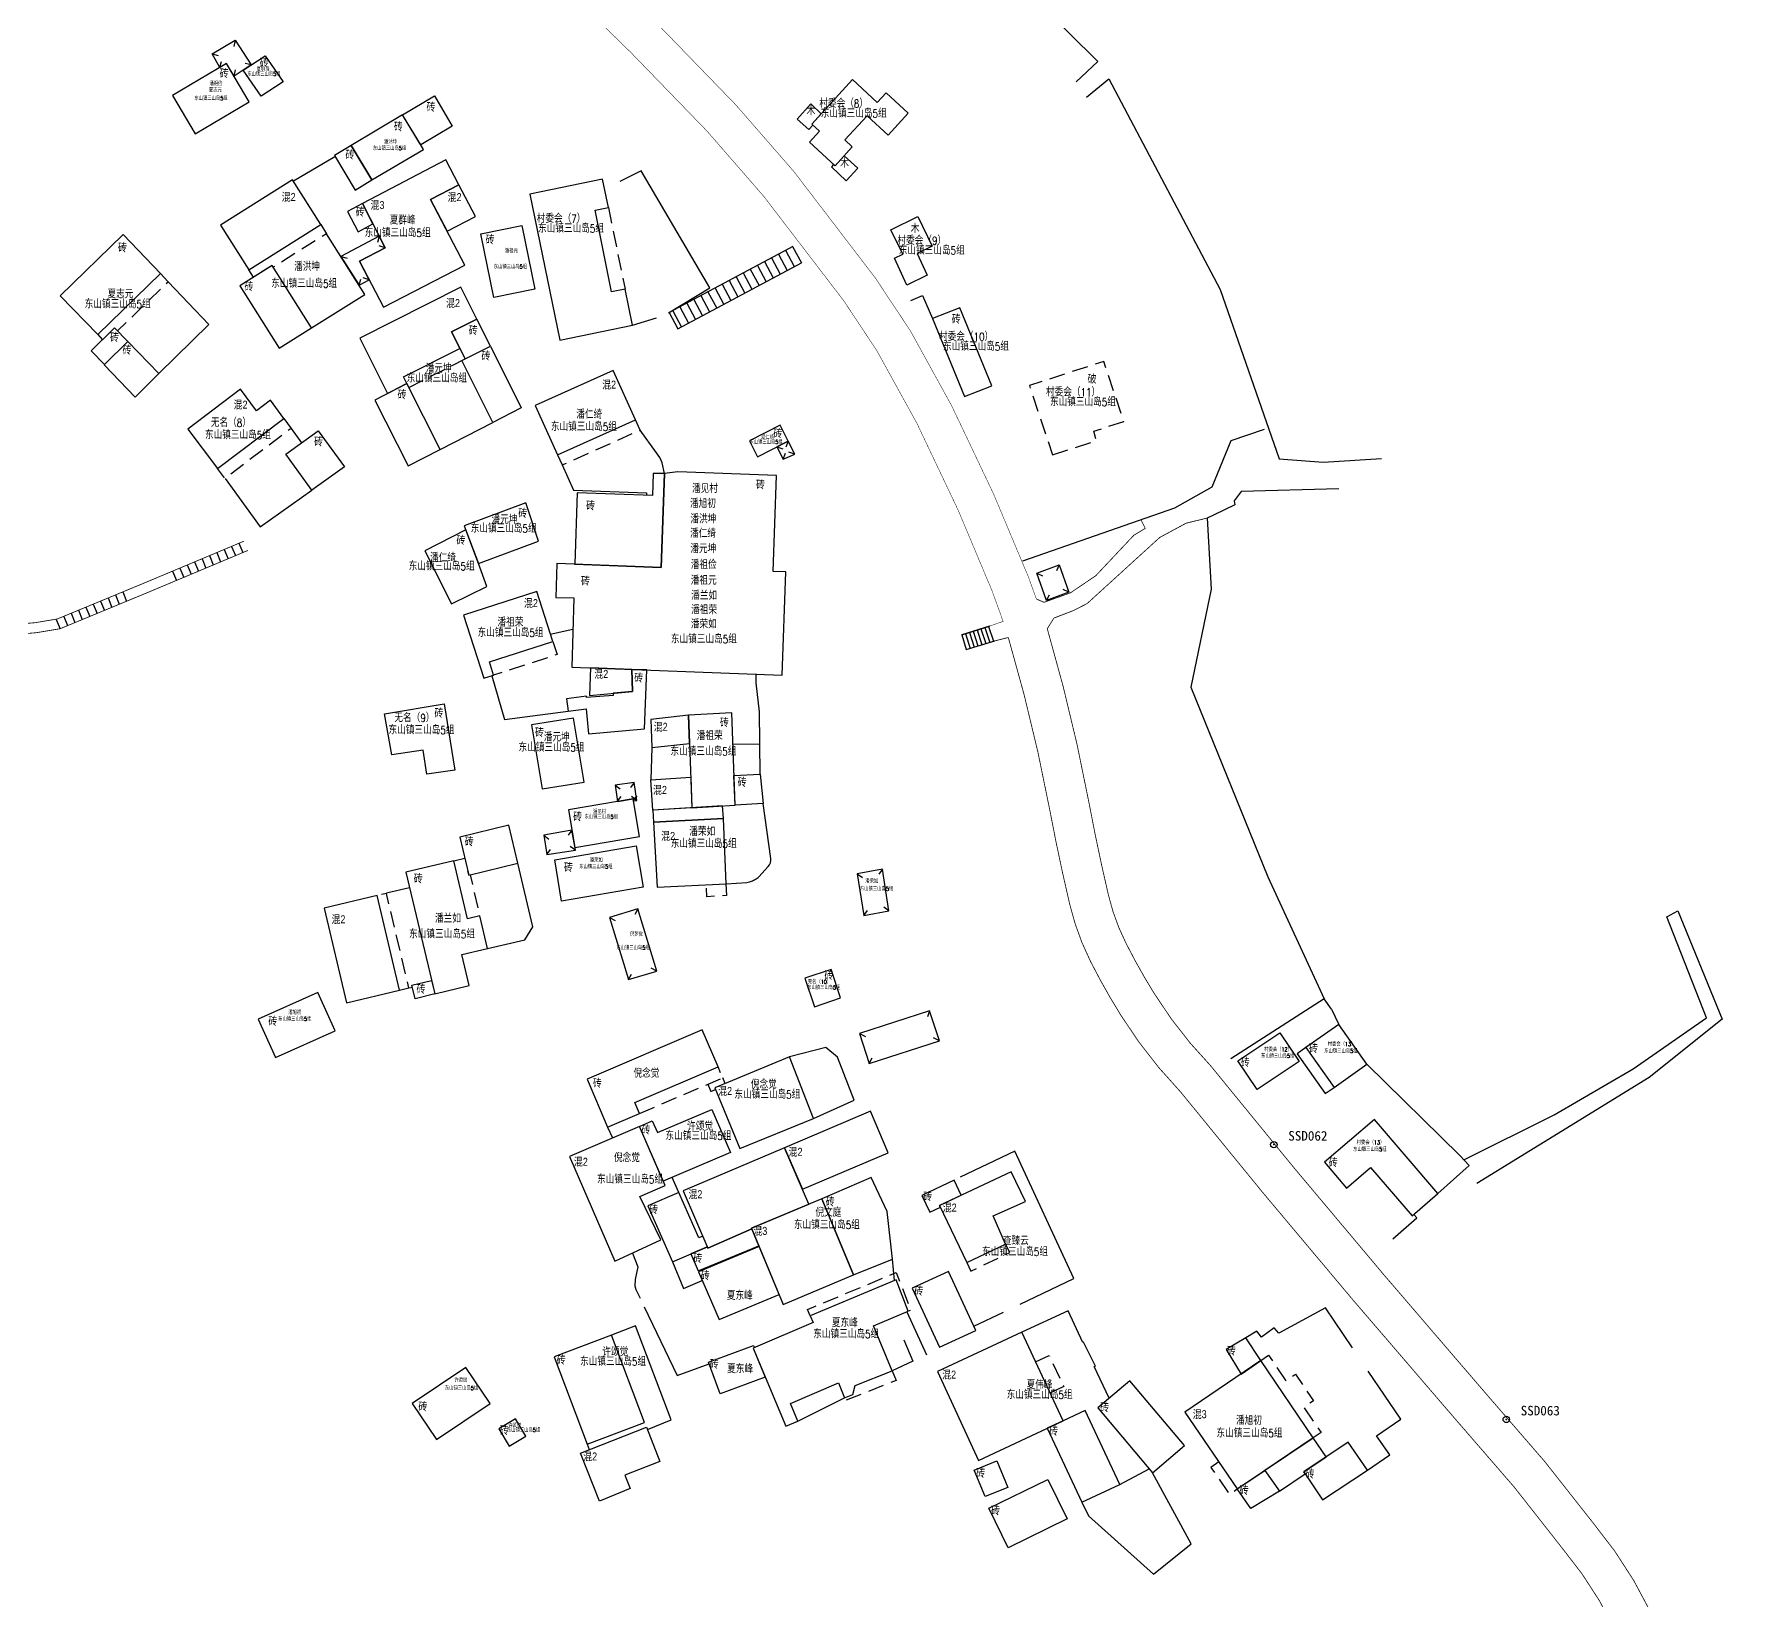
# Model space of a CAD drawing. Header units: millimetres. Extents: x 21943 to 23516, y 12107 to 14027.
# Drawn here: x 23302.9 to 23516.5, y 13401.9 to 13597.7 of the extents above; entities that cross this region are included whole.
import ezdxf
from ezdxf.enums import TextEntityAlignment as Align

# ---------------------------------------------------------------- set-up
doc = ezdxf.new("R2010")
doc.units = ezdxf.units.MM
for name, pattern in [('B10012', [0]), ('X2', [10, 8, -2]), ('X5', [3, 2, -1]), ('X6', [4, 2, -2])]:
    doc.linetypes.add(name, pattern=pattern)
for name, color, linetype in [('$TD_AUDIT_GENERATED_(2AF)', 4, 'Continuous'), ('$TD_AUDIT_GENERATED_(2B2)', 221, 'Continuous'), ('$TD_AUDIT_GENERATED_(2B3)', 4, 'X6'), ('$TD_AUDIT_GENERATED_(2B4)', 7, 'wq'), ('$TD_AUDIT_GENERATED_(2B5)', 2, 'Continuous'), ('$TD_AUDIT_GENERATED_(2B7)', 7, 'Continuous'), ('$TD_AUDIT_GENERATED_(2B9)', 6, 'Continuous'), ('$TD_AUDIT_GENERATED_(2BA)', 7, 'Continuous'), ('$TD_AUDIT_GENERATED_(2BB)', 4, 'Continuous'), ('$TD_AUDIT_GENERATED_(2BC)', 6, 'Continuous'), ('$TD_AUDIT_GENERATED_(2BD)', 6, 'Continuous'), ('$TD_AUDIT_GENERATED_(2C2)', 7, 'Continuous'), ('KZD', 1, 'Continuous')]:
    doc.layers.add(name, color=color, linetype=linetype)
doc.styles.add('$TD_AUDIT_GENERATED_(2CC)', font='simhei.ttf')
doc.styles.add('HZ', font='rs.shx', dxfattribs={"width": 0.8, "bigfont": 'hztxt.shx'})
doc.styles.get("Standard").update_dxf_attribs({"font": 'arial.ttf'})
doc.linetypes.add('10422', pattern='A,1,[150,AAA.SHX,S=1,R=0,X=0,Y=1],2,[177,AAA.SHX,S=1,R=0,X=0,Y=0.8],1', length=4)
doc.linetypes.add('1161', pattern='A,0,[149,AAA.SHX,S=0.15,R=0,X=0,Y=0],-1.6', length=1.6)
doc.linetypes.add('443', pattern='A,9.4,[169,AAA.SHX,S=1,R=0,X=0,Y=0.15],0.6', length=10)
doc.linetypes.add('447', pattern='A,8,-1,[148,AAA.SHX,S=1,R=0,X=0,Y=0],-1', length=10)
doc.linetypes.add('wq', pattern='A,5.4,[169,AAA.SHX,S=1,R=0,X=0,Y=-1.15],0.6', length=6)

# ---------------------------------------------------------------- blocks, each defined once
blk = doc.blocks.new('gc117')
blk.add_circle((0, 0), 0.8)
blk.add_point((0, 0))

msp = doc.modelspace()

# ---------------------------------------------------------------- linework, layer by layer
at = {"layer": '$TD_AUDIT_GENERATED_(2AF)', "linetype": '10422'}
for p, q in [((23457.09, 13492.39, 12.89), (23464.15, 13477.16)), ((23465.04, 13475.83), (23465.96, 13473.93)), ((23469.47, 13468.96), (23481.11, 13457.57))]:
    msp.add_line(p, q, dxfattribs=at)
at = {"layer": '$TD_AUDIT_GENERATED_(2AF)', "color": 3, "linetype": '10422', "flags": 128}
for points, elevation in [([(23346.94, 13649.33), (23348.81, 13650.92), (23352.68, 13654.39), (23370.89, 13638.88), (23385.45, 13629.93), (23388.29, 13627.83), (23406.11, 13615.95), (23406.89, 13617.16), (23411.54, 13614.19), (23413.72, 13612.68), (23419.23, 13609.51), (23423.24, 13606.89), (23425.12, 13604.95), (23435.85, 13594.3), (23433.12, 13591.75)], 3.48), ([(23434.42, 13589.82), (23437.22, 13592.11), (23451.14, 13565.81), (23458.52, 13544.62), (23464.02, 13544.2), (23471.3, 13544.67)], 12.28), ([(23465.96, 13540.88), (23453.75, 13540.53), (23452.9, 13539.38), (23452.97, 13538.9), (23450.41, 13537.64), (23449.51, 13537.23), (23450, 13528.33), (23447.48, 13516.08), (23457.09, 13492.39)], 12.89)]:
    msp.add_lwpolyline(points, dxfattribs=dict(at, elevation=elevation))
for points in [[(23481.6, 13457.04), (23492.9, 13462.64), (23502.78, 13468.38), (23511.92, 13474.77), (23506.95, 13487.41), (23508.35, 13488.14), (23513.88, 13474.62), (23504.76, 13467.32), (23491.02, 13458.86), (23483.23, 13454.05)], [(23411.97, 13438.01), (23414.44, 13432.63)], [(23411.62, 13434.52), (23412.74, 13431.84), (23410.16, 13430.64)]]:
    msp.add_lwpolyline(points, dxfattribs=at)
at = {"layer": '$TD_AUDIT_GENERATED_(2B2)', "linetype": 'Continuous', "flags": 128}
for points, elevation in [([(23330.04, 13593.86), (23327.89, 13592.45), (23326.96, 13594.02), (23326.11, 13593.52), (23325.13, 13595.23), (23328.02, 13596.94)], 15.57), ([(23402.82, 13581.4), (23402.57, 13581.12), (23404.41, 13579.38), (23405.85, 13580.96), (23404.14, 13582.5), (23403, 13581.23)], 16.56), ([(23334.11, 13549.68), (23332.43, 13551.97), (23330.67, 13550.64), (23328.69, 13553.33), (23322.09, 13548.33), (23325.82, 13543.41)], 22.51), ([(23338.41, 13548.12), (23341.69, 13543.61), (23337.61, 13540.72), (23334.34, 13545.23)], 19.89), ([(23369.66, 13513.09), (23371.91, 13513.39), (23372.17, 13510.27), (23379.19, 13510.9), (23379.47, 13518.25), (23377.59, 13518.32), (23377.69, 13515.56), (23375.27, 13515.33), (23375.28, 13515.07), (23371.93, 13514.8), (23371.92, 13514.95), (23369.45, 13514.63)], 21.94), ([(23394.01, 13501.55), (23390.5, 13501.34), (23390.37, 13505.04), (23393.65, 13505.22)], 21.05)]:
    msp.add_lwpolyline(points, close=True, dxfattribs=dict(at, elevation=elevation))
for points in [[(23320.19, 13590.02), (23323.02, 13585.24), (23329.79, 13589.24), (23326.96, 13594.02)], [(23331.77, 13594.99), (23334.01, 13591.73), (23331.29, 13589.95), (23329.04, 13593.21)], [(23403, 13581.23), (23405.16, 13583.63), (23404.23, 13584.51), (23407.02, 13587.5), (23409.63, 13585.07), (23412.14, 13587.83), (23409.4, 13590.39), (23408.27, 13589.18), (23405.2, 13592.05), (23400.11, 13586.47), (23401.07, 13585.59), (23399.79, 13584.2)], [(23348.96, 13587.63), (23352.95, 13590), (23355.15, 13586.2), (23351.22, 13583.87)], [(23348.96, 13587.63), (23342.52, 13583.81), (23345.1, 13579.48), (23351.55, 13583.31)], [(23399.99, 13588.98), (23398.27, 13587.09), (23399.72, 13585.77), (23400.24, 13586.34), (23400.11, 13586.47), (23401.26, 13587.74)], [(23342.52, 13583.81), (23340.44, 13582.56), (23343.01, 13578.22), (23345.1, 13579.48)], [(23356.74, 13568.85), (23352.45, 13577.03), (23355.98, 13578.88), (23354.36, 13581.99), (23343.94, 13576.53), (23346.78, 13571), (23343.57, 13569.33), (23346.55, 13563.6)], [(23335.21, 13579.5), (23326.21, 13573.83), (23329.75, 13568.24), (23338.75, 13573.92)], [(23358.06, 13574.92), (23355.99, 13578.88), (23352.45, 13577.03), (23354.53, 13573.07)], [(23373.95, 13579.6), (23364.87, 13577.72), (23368.6, 13559.45), (23377.67, 13561.32), (23376.75, 13565.84), (23375.08, 13565.5), (23373.01, 13575.69), (23374.67, 13576.03)], [(23343.94, 13576.53), (23342.05, 13575.53), (23343.38, 13573.02), (23345.24, 13574)], [(23413.35, 13574.91), (23415.14, 13571.19), (23413.28, 13570.29), (23414.53, 13567.58), (23411.99, 13566.33), (23410.43, 13569.73), (23411.46, 13570.2), (23409.97, 13573.27)], [(23314.03, 13572.65), (23306.15, 13565.02), (23310.84, 13560.16), (23318.69, 13567.78)], [(23346.78, 13571), (23346.04, 13572.44), (23341.24, 13569.93), (23343.52, 13566.33), (23344.78, 13567), (23343.57, 13569.33)], [(23360.37, 13564.81), (23358.71, 13572.77), (23363.84, 13573.79), (23365.5, 13565.82)], [(23328.62, 13566.25), (23333.54, 13558.46), (23337.58, 13561), (23332.64, 13568.81)], [(23343.6, 13559.73), (23347.08, 13552.8), (23349.48, 13554.03), (23349.05, 13554.88), (23356.12, 13558.44), (23355.08, 13560.51), (23358.22, 13562.1), (23356.21, 13566.09)], [(23415.19, 13562.17), (23419.17, 13552.4), (23422.6, 13553.74), (23418.61, 13563.5)], [(23355.08, 13560.51), (23356.79, 13557.13), (23359.93, 13558.72), (23358.22, 13562.1)], [(23311.68, 13556.41), (23314.59, 13559.31), (23312.96, 13561), (23310.02, 13558.11)], [(23311.63, 13556.36), (23315.52, 13552.32), (23318.48, 13555.28), (23314.59, 13559.31)], [(23359.93, 13558.72), (23363.78, 13551), (23360.23, 13549.18), (23356.37, 13556.92)], [(23375.26, 13555.65), (23365.53, 13551.31), (23368.33, 13545.14), (23378.06, 13549.49)], [(23345.5, 13551.98), (23349.66, 13543.77), (23353.65, 13545.8), (23349.48, 13554.03)], [(23393.32, 13544.9), (23397.13, 13546.84), (23396.13, 13548.82), (23392.31, 13546.88)], [(23396.52, 13544.6), (23397.97, 13545.2), (23397.13, 13546.84), (23395.74, 13546.13)], [(23395.7, 13542.56), (23383.35, 13543.01), (23381.68, 13542.78), (23381.26, 13531.06), (23368.25, 13531.53), (23368.12, 13527.31), (23370.37, 13527.24), (23370.12, 13518.6), (23396.39, 13517.61), (23396.84, 13530.49), (23395.27, 13530.55)], [(23381.68, 13542.78), (23380.28, 13542.81), (23380.18, 13540.04), (23370.79, 13540.38), (23370.49, 13531.45), (23381.26, 13531.06)], [(23364.37, 13539.13), (23356.66, 13536.25), (23358.42, 13531.55), (23365.94, 13534.36)], [(23356.85, 13535.77), (23351.73, 13533.13), (23355.08, 13526.49), (23359.49, 13528.66), (23358.42, 13531.55)], [(23432.24, 13527.95), (23429.45, 13526.93), (23428.22, 13530.35), (23431.01, 13531.37)], [(23365.72, 13528.03), (23356.58, 13525.09), (23359.09, 13517.2), (23360.33, 13517.6), (23359.8, 13519.24), (23367.73, 13521.8)], [(23372.45, 13518.51), (23372.32, 13515.04), (23377.69, 13515.56), (23377.59, 13518.32)], [(23346.71, 13512.78), (23354.15, 13514.01), (23355.46, 13505.74), (23351.98, 13505.23), (23351.53, 13508.2), (23347.59, 13507.64)], [(23365.07, 13511.4), (23366.38, 13503.39), (23371.64, 13504.22), (23370.32, 13512.24)], [(23384.69, 13512.58), (23379.97, 13512.06), (23380.1, 13508.54), (23384.81, 13509.06)], [(23390.1, 13512.89), (23384.69, 13512.58), (23385.11, 13501.02), (23390.5, 13501.34)], [(23378.22, 13501.93), (23377.91, 13504.19), (23375.51, 13503.86), (23375.8, 13501.79), (23377.75, 13502.12), (23377.79, 13501.87)], [(23385.11, 13501.02), (23380.22, 13500.72), (23379.98, 13504.51), (23384.97, 13504.86)], [(23377.75, 13502.12), (23369.68, 13500.75), (23370.5, 13496.06), (23378.57, 13497.43)], [(23380.22, 13500.72), (23380.33, 13499.21), (23389.07, 13499.68), (23388.95, 13501.25)], [(23380.33, 13499.21), (23380.77, 13491.1), (23389.38, 13491.53), (23389.07, 13499.68)], [(23363.37, 13494.09), (23362.25, 13498.84), (23356.1, 13497.35), (23357.22, 13492.6)], [(23366.59, 13497.6), (23366.96, 13495.17), (23370.56, 13495.72), (23370.12, 13498.22)], [(23379.01, 13491.1), (23368.83, 13489.34), (23367.97, 13494.52), (23378.15, 13496.27)], [(23355.36, 13494.4), (23349.37, 13492.99), (23352.98, 13477.77), (23357.28, 13478.81), (23356.37, 13482.67), (23359.57, 13483.42), (23358.6, 13487.51), (23357.08, 13487.15)], [(23408.92, 13493.36), (23405.78, 13492.78), (23406.6, 13487.55), (23409.74, 13488.13)], [(23345.77, 13490.05), (23339.15, 13488.48), (23341.95, 13476.66), (23348.56, 13478.23)], [(23378.34, 13488.39), (23374.81, 13487.31), (23377.19, 13479.54), (23380.72, 13480.62)], [(23399.24, 13479.71), (23400.43, 13476.15), (23403.7, 13477.25), (23402.51, 13480.8)], [(23352.98, 13477.77), (23350.52, 13477.15), (23350.11, 13478.83), (23352.58, 13479.45)], [(23333.05, 13469.81), (23340.51, 13473.14), (23338.37, 13477.94), (23330.91, 13474.62)], [(23461.86, 13471.05), (23465.37, 13466.07), (23469.47, 13468.96), (23465.96, 13473.93)], [(23372.01, 13467.1), (23374.57, 13461.11), (23378.58, 13462.83), (23377.99, 13464.19), (23388.39, 13468.64), (23386.41, 13473.27)], [(23458.59, 13472.89), (23461, 13469.3), (23455.77, 13465.79), (23453.36, 13469.38)], [(23387.98, 13466), (23391.11, 13458.42), (23400.29, 13462.2), (23397.33, 13469.89)], [(23378.56, 13461.2), (23380.15, 13461.9), (23380.8, 13460.44), (23387.61, 13463.32), (23389.93, 13457.93), (23381.53, 13454.36)], [(23398.92, 13453.37), (23409.63, 13457.89), (23407.42, 13463.1), (23396.7, 13458.54)], [(23369.81, 13457.44), (23375.49, 13444.34), (23381.23, 13447.02), (23378.62, 13452.45), (23381.76, 13453.82), (23378.56, 13461.2)], [(23464.18, 13456.71), (23466.92, 13453.48), (23469.94, 13456.08), (23475.15, 13450.01), (23478.35, 13452.8), (23470.41, 13462.06)], [(23384.03, 13453.16), (23387.12, 13446), (23392.6, 13448.41), (23392.56, 13448.49), (23399.74, 13451.46), (23396.7, 13458.54)], [(23401.35, 13452.13), (23405.32, 13442.63), (23410.17, 13444.59), (23409.5, 13450.56), (23407.53, 13454.82)], [(23416.07, 13451.33), (23419.46, 13444.19), (23424.32, 13446.5), (23422.75, 13450.01), (23426.79, 13451.81), (23425.02, 13455.53)], [(23386.47, 13447.5), (23385.98, 13447.29), (23383.48, 13452.93), (23379.59, 13451.27), (23382.69, 13444.29), (23387.05, 13446.16)], [(23418.77, 13452.59), (23417.88, 13454.48), (23413.83, 13452.58), (23414.84, 13450.48), (23416.18, 13451.11), (23416.07, 13451.33)], [(23392.56, 13448.49), (23396.52, 13438.93), (23405.32, 13442.63), (23401.35, 13452.13)], [(23384.97, 13445.27), (23385.89, 13443.15), (23393.47, 13446.29), (23392.6, 13448.41), (23387.12, 13446), (23387.05, 13446.16)], [(23385.93, 13443.04), (23388.52, 13437.08), (23396, 13440.18), (23393.52, 13446.18)], [(23392.76, 13433.49), (23396.84, 13423.73), (23398.35, 13424.37), (23397.42, 13426.58), (23403.45, 13429.13), (23404.19, 13427.28), (23405.23, 13427.69), (23405.52, 13428.8), (23410.16, 13430.64), (23407.79, 13436.28), (23412.16, 13438.09), (23410.64, 13442.01), (23399.91, 13437.53), (23400.27, 13436.67)], [(23412.63, 13440.97), (23416.05, 13433.6), (23420.6, 13435.71), (23417.18, 13443.08)], [(23415.79, 13430.57), (23420.93, 13419.45), (23431.51, 13424.4), (23426.34, 13435.49)], [(23367.88, 13432.38), (23372, 13421.49), (23379.18, 13424.2), (23375.07, 13435.1)], [(23394.28, 13429.85), (23388.65, 13427.78), (23387.19, 13431.75), (23392.82, 13433.81), (23392.93, 13433.56), (23392.76, 13433.49)], [(23451.87, 13433.31), (23453.75, 13430.25), (23456.23, 13431.94), (23454.34, 13434.77)], [(23350.16, 13426.57), (23353.18, 13422.07), (23359.89, 13426.57), (23356.87, 13431.07)], [(23446.74, 13425.5), (23453.28, 13415.9), (23462.78, 13422.28), (23456.23, 13431.94)], [(23435.84, 13426.03), (23442.67, 13417.92), (23446.69, 13421.31), (23439.86, 13429.42)], [(23360.98, 13423.39), (23362.28, 13421.22), (23364.37, 13422.48), (23363.07, 13424.64)], [(23429.52, 13423.47), (23433.86, 13414.23), (23438.61, 13416.46), (23434.27, 13425.7), (23431.51, 13424.4)], [(23371.19, 13420.38), (23379.43, 13423.63), (23381.11, 13419.32), (23376.73, 13417.6), (23377.4, 13415.93), (23373.57, 13414.37)], [(23456.73, 13418.21), (23458.54, 13415.62), (23461.76, 13417.77), (23461.58, 13418.04), (23464.37, 13419.9), (23462.78, 13422.28)], [(23461.58, 13418.04), (23463.93, 13414.51), (23469.56, 13418.25), (23467.15, 13421.75)], [(23423.23, 13419.41), (23424.59, 13416.08), (23421.76, 13414.93), (23420.4, 13418.25)], [(23422.21, 13413.47), (23429.58, 13417.08), (23432, 13412.15), (23424.63, 13408.54)], [(23456.73, 13418.21), (23458.54, 13415.62), (23454.96, 13413.43), (23453.28, 13415.9)]]:
    msp.add_lwpolyline(points, close=True, dxfattribs=at)
at = {"layer": '$TD_AUDIT_GENERATED_(2B2)', "linetype": 'X5', "flags": 128}
msp.add_lwpolyline([(23430.2, 13545.12), (23435.68, 13546.9), (23435.33, 13548.08), (23439.1, 13549.31), (23436.59, 13556.8), (23427.29, 13553.79)], close=True, dxfattribs=at)
at = {"layer": '$TD_AUDIT_GENERATED_(2B2)', "color": 6, "flags": 128}
msp.add_lwpolyline([(23406.08, 13472.8), (23407.25, 13469.04), (23416.04, 13471.91), (23414.82, 13475.65)], close=True, dxfattribs=at)
at = {"layer": '$TD_AUDIT_GENERATED_(2B3)', "color": 4, "linetype": 'X5', "flags": 128}
for points, elevation in [([(23374.67, 13576.03), (23376.75, 13565.84)], 15.08), ([(23338.75, 13573.92), (23339.44, 13572.77), (23332.79, 13568.58), (23332.64, 13568.81), (23330.32, 13567.34), (23329.75, 13568.24)], 21.45), ([(23310.84, 13560.16), (23311.46, 13559.52), (23312.96, 13561), (23313.32, 13560.62), (23319.65, 13566.77), (23318.69, 13567.78)], 20.11), ([(23349.72, 13553.56), (23356.79, 13557.13), (23356.79, 13557.13)], 20.72), ([(23334.11, 13549.68), (23335.02, 13548.43), (23326.76, 13542.17), (23325.82, 13543.41)], 22.51), ([(23368.33, 13545.14), (23368.9, 13543.86), (23378.63, 13548.21), (23378.06, 13549.49)], 18.99), ([(23367.73, 13521.8), (23368.26, 13520.16), (23360.32, 13517.6)], 20.46), ([(23355.36, 13494.4), (23356.72, 13494.72), (23357.21, 13492.6), (23357.21, 13492.6), (23357.38, 13492.64), (23358.6, 13487.51)], 19.63), ([(23389.37, 13491.53), (23389.44, 13490.04), (23386.98, 13489.91), (23386.9, 13491.41)], 16.69), ([(23348.56, 13478.23), (23349.73, 13478.51), (23346.94, 13490.32), (23345.77, 13490.05)], 23.73)]:
    msp.add_lwpolyline(points, dxfattribs=dict(at, elevation=elevation))
for points in [[(23378.58, 13462.83), (23388.98, 13467.28), (23388.39, 13468.64)], [(23387.1, 13466.47), (23387.49, 13465.55), (23388.07, 13465.79)], [(23419.46, 13444.19), (23419.97, 13443.11), (23424.83, 13445.42), (23424.32, 13446.5)], [(23399.91, 13437.53), (23399.58, 13438.32), (23410.64, 13442.94), (23412.48, 13438.22), (23412.16, 13438.09)], [(23428.07, 13431.79), (23429.77, 13432.58), (23431.58, 13428.68), (23429.88, 13427.89)], [(23456.23, 13431.94), (23457.2, 13432.59), (23459.35, 13429.41), (23460.55, 13430.22), (23462.8, 13426.9), (23461.6, 13426.09), (23463.75, 13422.93), (23462.78, 13422.28)], [(23410.16, 13430.64), (23410.63, 13429.45), (23404.32, 13426.95), (23404.19, 13427.28)], [(23450.99, 13419.26), (23449.99, 13418.58), (23452.28, 13415.21), (23453.28, 13415.9)]]:
    msp.add_lwpolyline(points, dxfattribs=at)
at = {"layer": '$TD_AUDIT_GENERATED_(2B4)', "linetype": 'wq', "flags": 128}
for points, elevation in [([(23382.18, 13562.87), (23387.36, 13566), (23378.78, 13580.64), (23376.09, 13579.31)], 18.3), ([(23318.48, 13555.28), (23324.72, 13561.44), (23319.64, 13566.76)], 25.18), ([(23412.46, 13564.42), (23413.94, 13565.06), (23415.19, 13562.17)], 14.26), ([(23353.65, 13545.8), (23360.23, 13549.18)], 23.69), ([(23335.02, 13548.43), (23336.33, 13546.64)], 25.59), ([(23381.68, 13542.78), (23381.38, 13544.12), (23381.14, 13544.73), (23381.1, 13544.79), (23380.69, 13545.39), (23378.63, 13548.21)], 23.91), ([(23426.49, 13531.9), (23445.49, 13538.5), (23450.12, 13541.15), (23452.51, 13546.92), (23456.66, 13548.35)], 12.88), ([(23326.76, 13542.17), (23331.15, 13536.14), (23337.61, 13540.72)], 28.64), ([(23368.9, 13543.86), (23370.33, 13540.72), (23379.44, 13540.39), (23379.43, 13540.06)], 23), ([(23367.4, 13522.72), (23370.25, 13523.36)], 22.2), ([(23393.65, 13505.22), (23393.55, 13513.01), (23393.14, 13516.65), (23393.14, 13517.74)], 20.89), ([(23393.6, 13508.98), (23390.24, 13508.94)], 20.76), ([(23346.92, 13490.38), (23349.82, 13491.07)], 27.65), ([(23349.73, 13478.51), (23350.17, 13478.58)], 23.73)]:
    msp.add_lwpolyline(points, dxfattribs=dict(at, elevation=elevation))
for points in [[(23337.58, 13561), (23344.25, 13565.18), (23339.44, 13572.77)], [(23377.67, 13561.32), (23380.69, 13562.24)], [(23360.33, 13517.6), (23360.09, 13517.52), (23361.69, 13512.07), (23369.66, 13513.09)], [(23380.1, 13508.54), (23379.98, 13504.51)], [(23359.57, 13483.42), (23364.25, 13484.5), (23365.25, 13486.12), (23363.37, 13494.09)], [(23465.04, 13475.83), (23464.15, 13477.16), (23452.49, 13469.65)], [(23400.29, 13462.2), (23405.41, 13464.46), (23403.33, 13469.87), (23401.85, 13471.07), (23397.33, 13469.89)], [(23461.86, 13471.05), (23460.77, 13470.28), (23464.28, 13465.3), (23465.37, 13466.07)], [(23389.28, 13466.54), (23388.98, 13467.28)], [(23374.57, 13461.11), (23375.18, 13459.76)], [(23426.13, 13439), (23432.84, 13442.2), (23425.46, 13458.12), (23418.65, 13454.86)], [(23478.35, 13452.8), (23482.28, 13456.31), (23481.11, 13457.57)], [(23383.48, 13452.93), (23382.63, 13454.83)], [(23472.73, 13447.15), (23475.71, 13449.79), (23475.36, 13450.19)], [(23377.7, 13445.37), (23378.37, 13443.65), (23378.04, 13442.07), (23377.98, 13441.26), (23378.11, 13440.81), (23378.64, 13439.72)], [(23382.69, 13444.29), (23384.08, 13440.92), (23386.41, 13441.93)], [(23410.42, 13441.92), (23410.17, 13444.59)], [(23379.16, 13438.63), (23383.29, 13430.07), (23387.27, 13431.54)], [(23420.37, 13436.22), (23424.04, 13437.99)], [(23437.27, 13427.23), (23435.41, 13431.18), (23435.55, 13431.24), (23434.07, 13434.25), (23433.98, 13434.21), (23432.12, 13438.16), (23426.34, 13435.49)], [(23467.67, 13433.52), (23464.29, 13438.51), (23458.47, 13435.35), (23457.9, 13436.04), (23456.31, 13434.84), (23455.74, 13435.59), (23454.34, 13434.77)], [(23379.55, 13423.33), (23382.51, 13424.54), (23378.06, 13436.27), (23375.07, 13435.1)], [(23469.56, 13418.25), (23472.34, 13420.17), (23470.69, 13422.54), (23473.7, 13424.59), (23469.64, 13430.61)], [(23398.35, 13424.37), (23404.19, 13427.28)], [(23372, 13421.49), (23372.26, 13420.8)], [(23438.61, 13416.46), (23442.26, 13418.42)]]:
    msp.add_lwpolyline(points, dxfattribs=at)
msp.add_lwpolyline([(23389.38, 13491.53), (23391.99, 13491.69, 0.073647), (23392.58, 13491.85, 0.019089), (23393.07, 13492.1, 0.07974), (23393.48, 13492.39), (23394.65, 13493.68, 0.215861), (23394.97, 13494.7), (23394.01, 13501.55)], format="xyb", dxfattribs=at)
at = {"layer": '$TD_AUDIT_GENERATED_(2B9)', "color": 5, "linetype": 'Continuous', "elevation": 22.55, "flags": 128}
msp.add_lwpolyline([(23377.19, 13479.54), (23380.72, 13480.62)], dxfattribs=at)
at = {"layer": '$TD_AUDIT_GENERATED_(2BA)', "linetype": 'B10012'}
for p, q in [((23328.02, 13596.94), (23327.84, 13596.16)), ((23325.13, 13595.23), (23325.9, 13595.03)), ((23326.11, 13593.52), (23326.32, 13594.29)), ((23330.04, 13593.86), (23329.26, 13594.02)), ((23327.89, 13592.45), (23328.07, 13593.23)), ((23346.04, 13572.44), (23345.8, 13571.68)), ((23341.24, 13569.93), (23342.01, 13569.73)), ((23346.78, 13571), (23346.02, 13571.25)), ((23343.52, 13566.33), (23343.72, 13567.1)), ((23344.78, 13567), (23344.02, 13567.24)), ((23397.13, 13546.84), (23396.86, 13546.09)), ((23395.74, 13546.13), (23396.49, 13545.86)), ((23396.52, 13544.6), (23396.8, 13545.35)), ((23397.97, 13545.2), (23397.22, 13545.48)), ((23428.22, 13530.35), (23428.94, 13530.01)), ((23431.01, 13531.37), (23430.67, 13530.65)), ((23429.45, 13526.93), (23429.79, 13527.65)), ((23432.24, 13527.95), (23431.52, 13528.29)), ((23375.51, 13503.86), (23376.15, 13503.37)), ((23377.91, 13504.19), (23377.43, 13503.55)), ((23375.79, 13501.79), (23376.27, 13502.42)), ((23378.22, 13501.93), (23377.58, 13502.41)), ((23377.79, 13501.87), (23378.27, 13502.51)), ((23366.59, 13497.6), (23367.22, 13497.11)), ((23370.12, 13498.22), (23369.63, 13497.59)), ((23366.96, 13495.17), (23367.44, 13495.82)), ((23370.56, 13495.72), (23369.91, 13496.19)), ((23408.92, 13493.36), (23408.46, 13492.71)), ((23405.78, 13492.78), (23406.43, 13492.32)), ((23374.81, 13487.31), (23375.51, 13486.93)), ((23378.34, 13488.39), (23377.96, 13487.68)), ((23406.6, 13487.55), (23407.06, 13488.2)), ((23409.74, 13488.13), (23409.09, 13488.59)), ((23377.19, 13479.54), (23377.56, 13480.24)), ((23380.72, 13480.62), (23380.01, 13480.99))]:
    msp.add_line(p, q, dxfattribs=at)
at = {"layer": '$TD_AUDIT_GENERATED_(2BA)', "linetype": 'B10012', "flags": 128}
for points in [[(23414.82, 13475.65), (23414.56, 13474.9)], [(23406.08, 13472.8), (23406.8, 13472.44)], [(23416.04, 13471.91), (23415.32, 13472.26)], [(23407.25, 13469.04), (23407.63, 13469.75)]]:
    msp.add_lwpolyline(points, dxfattribs=at)
at = {"layer": '$TD_AUDIT_GENERATED_(2BB)', "linetype": 'Continuous', "flags": 128}
for points, const_width, elevation in [([(23328.36, 13657.3), (23326.75, 13656.04), (23332.94, 13647.59), (23341.11, 13638.37), (23346.99, 13632.17), (23356.67, 13622.48), (23371.2, 13608.34), (23380.96, 13598.82), (23390.59, 13588.88), (23397.87, 13580.52), (23408.07, 13567.19), (23412.4, 13560.66), (23417.56, 13551.3), (23418.91, 13548.47), (23422.82, 13540.23), (23427.16, 13529.9), (23428.17, 13527.11)], 0.06, 6.22), ([(23367.81, 13604.85), (23377.51, 13595.39), (23387, 13585.59), (23394.09, 13577.44), (23404.11, 13564.36), (23408.23, 13558.14), (23413.23, 13549.08), (23414.51, 13546.38), (23418.38, 13538.24), (23422.63, 13528.13), (23424.01, 13524.32), (23422.32, 13523.72)], 0.06, 6.22), ([(23449.51, 13537.23), (23446.87, 13536.58), (23443.58, 13534.8), (23434.52, 13526.55), (23432.81, 13525.67), (23430.36, 13524.73), (23429.53, 13523.4)], 0.1, 11.99), ([(23329.61, 13533.18), (23317.01, 13527.89), (23306.15, 13523.4), (23303.17, 13522.9), (23300, 13522.64), (23296.99, 13521.67), (23289.26, 13518.82), (23284.49, 13515.82), (23277.43, 13513.65)], 0.1, 52.85)]:
    msp.add_lwpolyline(points, dxfattribs=dict(at, const_width=const_width, elevation=elevation))
at = {"layer": '$TD_AUDIT_GENERATED_(2BB)', "linetype": 'X2', "const_width": 0.1, "flags": 128}
for points, elevation in [([(23428.17, 13527.11), (23429.12, 13526.7), (23432.44, 13527.89), (23435.59, 13530.02), (23440.34, 13535.07), (23441.78, 13535.94), (23441.24, 13537.02)], 6.22), ([(23329.12, 13534.34), (23316.52, 13529.05), (23305.8, 13524.62), (23303.02, 13524.15), (23299.76, 13523.88), (23296.58, 13522.86), (23288.7, 13519.96), (23283.96, 13516.97), (23276.48, 13514.67), (23275.43, 13513.75), (23275.67, 13512.25), (23275.67, 13510.51), (23275.36, 13509.42), (23275.03, 13508.61), (23271.03, 13505.62), (23269.02, 13505.68), (23267.06, 13505.64), (23265.69, 13505.45), (23261.47, 13500)], 52.85)]:
    msp.add_lwpolyline(points, dxfattribs=dict(at, elevation=elevation))
at = {"layer": '$TD_AUDIT_GENERATED_(2BB)', "linetype": 'Continuous', "const_width": 0.1, "elevation": 14.23, "flags": 128}
for points in [[(23429.53, 13523.4, -0.024975), (23434.74, 13501.66, 0.011374), (23437.17, 13490.12, 0.059138), (23439.37, 13484.09, 0.02255), (23442.91, 13477.79, 0.05281), (23449.91, 13468.82), (23460.28, 13456.13), (23471.57, 13442.69), (23483.74, 13428.52), (23491.75, 13419.26), (23497.8, 13411.58, -0.102528), (23508.02, 13392.5, -0.036904), (23511.51, 13376.44, -0.021501), (23512.97, 13361.52, 0.0156), (23514.54, 13343.07, -0.022082), (23515.83, 13325.28, 0.001532), (23516.34, 13309.17, -0.023381), (23516.19, 13297.11, 0.020059), (23515.96, 13284.69, -0.019571), (23515.78, 13274.87, 0.046656), (23516.1, 13265.98, -3.038886)], [(23422.96, 13521.88), (23424.66, 13522.3, -0.02532), (23429.84, 13500.75, 0.011374), (23432.33, 13488.98, 0.059138), (23434.92, 13481.85, 0.02255), (23438.69, 13475.15, 0.051908), (23446.19, 13465.51), (23456.45, 13452.95), (23467.77, 13439.47), (23479.97, 13425.27), (23487.91, 13416.1), (23493.93, 13408.44, -0.102906), (23503.25, 13391.09, -0.036904), (23506.58, 13375.75, -0.021501), (23507.99, 13361.25, 0.0156), (23509.6, 13342.49, -0.022082), (23510.86, 13325.14, 0.001532), (23511.36, 13308.99, -0.023381), (23511.22, 13297.4, 0.020059), (23510.98, 13284.58, -0.019571), (23510.81, 13275.15, 0.046656), (23511.16, 13265.33, 0.046656)]]:
    msp.add_lwpolyline(points, format="xyb", dxfattribs=at)
at = {"layer": '$TD_AUDIT_GENERATED_(2BC)', "color": 5, "linetype": '447', "elevation": 21.48, "flags": 128}
msp.add_lwpolyline([(23335.3, 13579.39), (23340.49, 13582.43)], dxfattribs=at)
at = {"layer": '$TD_AUDIT_GENERATED_(2BD)', "linetype": 'Continuous'}
for p, q in [((23397.72, 13571.18), (23382.27, 13562.91)), ((23395.93, 13570.23), (23397.03, 13568.18)), ((23396.81, 13570.7), (23397.91, 13568.66)), ((23397.69, 13571.17), (23398.79, 13569.13)), ((23383.36, 13560.86), (23398.81, 13569.14)), ((23391.52, 13567.87), (23392.62, 13565.82)), ((23392.41, 13568.34), (23393.5, 13566.29)), ((23393.29, 13568.81), (23394.38, 13566.77)), ((23394.17, 13569.28), (23395.26, 13567.24)), ((23395.05, 13569.76), (23396.14, 13567.71)), ((23388, 13565.98), (23389.09, 13563.93)), ((23388.88, 13566.45), (23389.97, 13564.41)), ((23389.76, 13566.92), (23390.86, 13564.88)), ((23390.64, 13567.39), (23391.74, 13565.35)), ((23383.59, 13563.62), (23384.69, 13561.57)), ((23384.47, 13564.09), (23385.57, 13562.04)), ((23385.35, 13564.56), (23386.45, 13562.52)), ((23386.23, 13565.03), (23387.33, 13562.99)), ((23387.12, 13565.51), (23388.21, 13563.46)), ((23382.27, 13562.91), (23383.36, 13560.86)), ((23382.71, 13563.14), (23383.8, 13561.1)), ((23327.57, 13533.69), (23328.06, 13532.53)), ((23328.49, 13534.08), (23328.98, 13532.91)), ((23322.96, 13531.75), (23323.45, 13530.59)), ((23323.88, 13532.14), (23324.37, 13530.98)), ((23324.8, 13532.53), (23325.29, 13531.37)), ((23325.73, 13532.92), (23326.21, 13531.75)), ((23326.65, 13533.3), (23327.14, 13532.14)), ((23320.19, 13530.59), (23320.68, 13529.43)), ((23321.12, 13530.98), (23321.6, 13529.82)), ((23322.04, 13531.37), (23322.52, 13530.21)), ((23312.13, 13527.24), (23312.61, 13526.07)), ((23313.06, 13527.62), (23313.54, 13526.46)), ((23313.98, 13528), (23314.46, 13526.84)), ((23307.51, 13525.33), (23307.99, 13524.16)), ((23308.44, 13525.71), (23308.92, 13524.54)), ((23309.36, 13526.09), (23309.84, 13524.93)), ((23310.28, 13526.47), (23310.77, 13525.31)), ((23311.21, 13526.86), (23311.69, 13525.69)), ((23305.66, 13524.56), (23306.15, 13523.4)), ((23306.59, 13524.94), (23307.07, 13523.78)), ((23422.32, 13523.72), (23418.84, 13522.65)), ((23419.8, 13522.94), (23420.39, 13521.09)), ((23420.27, 13523.09), (23420.87, 13521.24)), ((23420.75, 13523.24), (23421.36, 13521.39)), ((23421.23, 13523.39), (23421.85, 13521.54)), ((23421.71, 13523.53), (23422.33, 13521.69)), ((23422.19, 13523.68), (23422.82, 13521.85)), ((23418.84, 13522.65), (23419.41, 13520.79)), ((23419.32, 13522.8), (23419.9, 13520.94)), ((23419.41, 13520.79), (23422.96, 13521.88))]:
    msp.add_line(p, q, dxfattribs=at)
at = {"layer": '$TD_AUDIT_GENERATED_(2BD)', "color": 5, "linetype": 'Continuous', "flags": 128}
msp.add_lwpolyline([(23418.84, 13522.65), (23422.32, 13523.72)], dxfattribs=at)
at = {"layer": '测试_(2B1)', "color": 2, "linetype": '1161', "flags": 128}
msp.add_lwpolyline([(23433.86, 13414.23), (23434.67, 13412.53), (23442.82, 13405.23), (23447.53, 13409.01), (23442.67, 13417.92)], dxfattribs=at)

# ---------------------------------------------------------------- block references
at = {"layer": 'KZD', "linetype": 'Continuous', "xscale": 0.5, "yscale": 0.5}
for p in [(23457.85, 13458.92), (23486.9, 13424.58)]:
    msp.add_blockref('gc117', p, dxfattribs=at)

# ---------------------------------------------------------------- texts
at = {"layer": '$TD_AUDIT_GENERATED_(2B5)', "linetype": '443', "width": 0.8}
for s, p in [('\\M+5D7A9', (23326.65, 13592.85)), ('\\M+5D7A9', (23331.66, 13594.18)), ('\\M+5D7A9', (23352.5, 13588.64)), ('\\M+5C4BE', (23399.98, 13588.21)), ('\\M+5D7A9', (23348.42, 13586.19)), ('\\M+5D7A9', (23342.37, 13582.68)), ('\\M+5C4BE', (23404.2, 13581.68)), ('\\M+5BBEC2', (23334.71, 13577.38)), ('\\M+5BBEC3', (23345.81, 13576.37)), ('\\M+5BBEC2', (23355.45, 13577.36)), ('\\M+5D7A9', (23343.64, 13575.53)), ('\\M+5C4BE', (23413.01, 13573.51)), ('\\M+5D7A9', (23359.88, 13572.08)), ('\\M+5D7A9', (23313.93, 13571.09)), ('\\M+5D7A9', (23329.75, 13566.2)), ('\\M+5BBEC2', (23355.25, 13564.12)), ('\\M+5D7A9', (23357.78, 13560.73)), ('\\M+5D7A9', (23418.15, 13562.15)), ('\\M+5D7A9', (23312.94, 13559.86)), ('\\M+5D7A9', (23314.5, 13558.28)), ('\\M+5D7A9', (23359.37, 13557.55)), ('\\M+5C6C6', (23435.12, 13554.67)), ('\\M+5D7A9', (23348.88, 13552.71)), ('\\M+5BBEC2', (23374.76, 13553.92)), ('\\M+5BBEC2', (23328.7, 13551.42)), ('\\M+5D7A9', (23338.44, 13546.83)), ('\\M+5D7A9', (23395.85, 13547.85)), ('\\M+5D7A9', (23393.68, 13541.44)), ('\\M+5D7A9', (23363.97, 13537.89)), ('\\M+5D7A9', (23372.44, 13538.84)), ('\\M+5D7A9', (23356.24, 13534.51)), ('\\M+5D7A9', (23371.81, 13529.4)), ('\\M+5BBEC2', (23364.99, 13526.62)), ('\\M+5BBEC2', (23373.78, 13517.77)), ('\\M+5D7A9', (23378.46, 13517.3)), ('\\M+5D7A9', (23353.49, 13512.91)), ('\\M+5D7A9', (23389.16, 13511.72)), ('\\M+5D7A9', (23366.05, 13510.49)), ('\\M+5BBEC2', (23381.21, 13511.16)), ('\\M+5BBEC2', (23381.12, 13503.27)), ('\\M+5D7A9', (23391.39, 13504.27)), ('\\M+5D7A9', (23370.82, 13499.96)), ('\\M+5D7A9', (23357.27, 13496.85)), ('\\M+5BBEC2', (23382.14, 13497.52)), ('\\M+5D7A9', (23369.68, 13493.62)), ('\\M+5D7A9', (23350.9, 13492.22)), ('\\M+5BBEC2', (23340.93, 13487.1)), ('\\M+5D7A9', (23402.24, 13480.14)), ('\\M+5D7A9', (23351.25, 13478.41, 27.5)), ('\\M+5D7A9', (23332.73, 13474.4)), ('\\M+5D7A9', (23462.81, 13471)), ('\\M+5D7A9', (23454.28, 13469.26)), ('\\M+5D7A9', (23373.29, 13466.65)), ('\\M+5BBEC2', (23389.26, 13465.65)), ('\\M+5D7A9', (23379.37, 13460.82)), ('\\M+5BBEC2', (23371.23, 13456.8)), ('\\M+5BBEC2', (23398.06, 13458.04)), ('\\M+5D7A9', (23465.27, 13456.74)), ('\\M+5BBEC2', (23385.55, 13452.74)), ('\\M+5D7A9', (23402.4, 13451.84)), ('\\M+5D7A9', (23414.57, 13452.48)), ('\\M+5D7A9', (23380.32, 13450.86)), ('\\M+5BBEC2', (23417.33, 13451.07)), ('\\M+5BBEC3', (23393.66, 13448.16)), ('\\M+5D7A9', (23385.84, 13444.76)), ('\\M+5D7A9', (23386.78, 13442.61)), ('\\M+5D7A9', (23413.47, 13440.67)), ('\\M+5D7A9', (23452.54, 13433.19)), ('\\M+5D7A9', (23368.76, 13432.05)), ('\\M+5D7A9', (23387.9, 13431.54)), ('\\M+5BBEC2', (23417.26, 13430.2)), ('\\M+5D7A9', (23351.48, 13426.24)), ('\\M+5D7A9', (23436.7, 13426.13)), ('\\M+5BBEC3', (23448.58, 13425.25)), ('\\M+5D7A9', (23361.66, 13423.25)), ('\\M+5D7A9', (23430.32, 13423.18)), ('\\M+5BBEC2', (23372.39, 13419.97)), ('\\M+5D7A9', (23421.21, 13417.92)), ('\\M+5D7A9', (23462.37, 13417.83)), ('\\M+5D7A9', (23454.14, 13415.78)), ('\\M+5D7A9', (23423.06, 13413.23))]:
    msp.add_text(s, height=1, dxfattribs=at).set_placement(p, align=Align.MIDDLE)
at = {"layer": '$TD_AUDIT_GENERATED_(2B7)', "linetype": 'Continuous', "style": 'HZ', "width": 0.8}
for s, height, p in [('\\M+5CFC4\\M+5C8BA\\M+5B7E5', 0.5, (23331.51, 13593.39)), ('\\M+5C5CB\\M+5D7E6\\M+5BCF3', 0.5, (23325.62, 13591.61)), ('\\M+5CFC4\\M+5D6BE\\M+5D4AA', 0.5, (23325.55, 13590.79)), ('\\M+5B4E5\\M+5CEAF\\M+5BBE1\\M+5A3A88\\M+5A3A9', 1, (23404.08, 13589.15)), ('\\M+5C5CB\\M+5BAE9\\M+5C0A4', 0.5, (23347.42, 13584.31)), ('\\M+5CFC4\\M+5C8BA\\M+5B7E5', 1, (23348.96, 13574.56)), ('\\M+5B4E5\\M+5CEAF\\M+5BBE1\\M+5A3A87\\M+5A3A9', 1, (23368.76, 13574.77)), ('\\M+5B4E5\\M+5CEAF\\M+5BBE1\\M+5A3A89\\M+5A3A9', 1, (23413.84, 13572.02)), ('\\M+5C5CB\\M+5D7E6\\M+5D4AA', 0.5, (23362.55, 13570.69)), ('\\M+5C5CB\\M+5BAE9\\M+5C0A4', 1, (23337.01, 13568.75)), ('\\M+5CFC4\\M+5D6BE\\M+5D4AA', 1, (23313.68, 13565.33)), ('\\M+5B4E5\\M+5CEAF\\M+5BBE1\\M+5A3A810\\M+5A3A9', 1, (23419.38, 13560.01)), ('\\M+5C5CB\\M+5D4AA\\M+5C0A4', 1, (23353.46, 13556.03)), ('\\M+5B4E5\\M+5CEAF\\M+5BBE1\\M+5A3A811\\M+5A3A9', 1, (23432.75, 13553.08)), ('\\M+5C5CB\\M+5C8CA\\M+5E7B2', 1, (23372.28, 13550.29)), ('\\M+5CEDE\\M+5C3FB\\M+5A3A88\\M+5A3A9', 1, (23327.49, 13549.26)), ('\\M+5C5CB\\M+5C8CA\\M+5E7B2', 0.5, (23394.56, 13547.4)), ('\\M+5C5CB\\M+5BCFB\\M+5B4E5', 1, (23386.75, 13541.01)), ('\\M+5C5CB\\M+5D0F1\\M+5B3F5', 1, (23386.5, 13539.14)), ('\\M+5C5CB\\M+5D4AA\\M+5C0A4', 1, (23361.69, 13537.15)), ('\\M+5C5CB\\M+5C8CA\\M+5E7B2', 1, (23386.5, 13535.42)), ('\\M+5C5CB\\M+5BAE9\\M+5C0A4', 1, (23386.54, 13537.21)), ('\\M+5C5CB\\M+5D4AA\\M+5C0A4', 1, (23386.54, 13533.49)), ('\\M+5C5CB\\M+5C8CA\\M+5E7B2', 1, (23354, 13532.38)), ('\\M+5C5CB\\M+5D7E6\\M+5BCF3', 1, (23386.59, 13531.51)), ('\\M+5C5CB\\M+5D7E6\\M+5D4AA', 1, (23386.59, 13529.53)), ('\\M+5C5CB\\M+5C0BC\\M+5C8E7', 1, (23386.64, 13527.65)), ('\\M+5C5CB\\M+5D7E6\\M+5C8D9', 1, (23386.64, 13525.86)), ('\\M+5C5CB\\M+5D7E6\\M+5C8D9', 1, (23362.43, 13524.3)), ('\\M+5C5CB\\M+5C8D9\\M+5C8E7', 1, (23386.6, 13524.07)), ('\\M+5CEDE\\M+5C3FB\\M+5A3A89\\M+5A3A9', 1, (23350.43, 13512.37)), ('\\M+5C5CB\\M+5D4AA\\M+5C0A4', 1, (23368.22, 13509.95)), ('\\M+5C5CB\\M+5D7E6\\M+5C8D9', 1, (23387.34, 13510.12)), ('\\M+5C5CB\\M+5BCFB\\M+5B4E5', 0.5, (23373.56, 13500.6)), ('\\M+5C5CB\\M+5C8D9\\M+5C8E7', 1, (23386.4, 13498.15)), ('\\M+5C5CB\\M+5C8D9\\M+5C8E7', 0.5, (23373.16, 13494.55)), ('\\M+5C5CB\\M+5C8D9\\M+5C8E7', 0.5, (23407.59, 13491.93)), ('\\M+5C5CB\\M+5C0BC\\M+5C8E7', 1, (23354.62, 13487.29)), ('\\M+5C4DF\\M+5C3CE\\M+5BEF5', 0.5, (23378.18, 13485.29)), ('\\M+5CEDE\\M+5C3FB\\M+5A3A810\\M+5A3A9', 0.5, (23401.06, 13479.33)), ('\\M+5C5CB\\M+5D0F1\\M+5B3F5', 0.5, (23335.47, 13475.51)), ('\\M+5B4E5\\M+5CEAF\\M+5BBE1\\M+5A3A813\\M+5A3A9', 0.5, (23466.31, 13471.56)), ('\\M+5B4E5\\M+5CEAF\\M+5BBE1\\M+5A3A812\\M+5A3A9', 0.5, (23458.37, 13470.89)), ('\\M+5C4DF\\M+5C4EE\\M+5BEF5', 1, (23379.43, 13467.94)), ('\\M+5C4DF\\M+5C4EE\\M+5BEF5', 1, (23394.1, 13466.56)), ('\\M+5D0ED\\M+5CBCC\\M+5BEF5', 1, (23386.13, 13461.31)), ('\\M+5B4E5\\M+5CEAF\\M+5BBE1\\M+5A3A813\\M+5A3A9', 0.5, (23469.93, 13459.26)), ('\\M+5C4DF\\M+5C4EE\\M+5BEF5', 1, (23376.99, 13457.39)), ('\\M+5C4DF\\M+5CEC4\\M+5CDA5', 1, (23402.17, 13450.55)), ('\\M+5B2E9\\M+5D5E9\\M+5D4C6', 1, (23425.6, 13447)), ('\\M+5CFC4\\M+5B6AB\\M+5B7E5', 1, (23391.1, 13440.16)), ('\\M+5CFC4\\M+5B6AB\\M+5B7E5', 1, (23404.23, 13436.75)), ('\\M+5D0ED\\M+5CBCC\\M+5BEF5', 1, (23375.54, 13433.12)), ('\\M+5CFC4\\M+5B6AB\\M+5B7E5', 1, (23391.14, 13431)), ('\\M+5D0ED\\M+5CBCC\\M+5BEF5', 0.5, (23356.22, 13429.56)), ('\\M+5CFC4\\M+5CEB0\\M+5B7E5', 1, (23428.56, 13429)), ('\\M+5C5CB\\M+5D0F1\\M+5B3F5', 1, (23454.74, 13424.54)), ('\\M+5D0ED\\M+5CBCC\\M+5BEF5', 0.5, (23362.96, 13423.87))]:
    msp.add_text(s, height=height, dxfattribs=at).set_placement(p, align=Align.MIDDLE)
at = {"layer": '$TD_AUDIT_GENERATED_(2C2)', "linetype": 'Continuous', "style": 'HZ', "width": 0.8}
for s, height, p in [('\\M+5B6AB\\M+5C9BD\\M+5D5F2\\M+5C8FD\\M+5C9BD\\M+5B5BA5\\M+5D7E9', 0.5, (23331.62, 13592.74)), ('\\M+5B6AB\\M+5C9BD\\M+5D5F2\\M+5C8FD\\M+5C9BD\\M+5B5BA5\\M+5D7E9', 0.5, (23325.01, 13589.7)), ('\\M+5B6AB\\M+5C9BD\\M+5D5F2\\M+5C8FD\\M+5C9BD\\M+5B5BA5\\M+5D7E9', 1, (23405.33, 13587.79)), ('\\M+5B6AB\\M+5C9BD\\M+5D5F2\\M+5C8FD\\M+5C9BD\\M+5B5BA5\\M+5D7E9', 0.5, (23347.32, 13583.45)), ('\\M+5B6AB\\M+5C9BD\\M+5D5F2\\M+5C8FD\\M+5C9BD\\M+5B5BA5\\M+5D7E9', 1, (23348.33, 13572.86)), ('\\M+5B6AB\\M+5C9BD\\M+5D5F2\\M+5C8FD\\M+5C9BD\\M+5B5BA5\\M+5D7E9', 1, (23370, 13573.41)), ('\\M+5B6AB\\M+5C9BD\\M+5D5F2\\M+5C8FD\\M+5C9BD\\M+5B5BA5\\M+5D7E9', 1, (23415.09, 13570.67)), ('\\M+5B6AB\\M+5C9BD\\M+5D5F2\\M+5C8FD\\M+5C9BD\\M+5B5BA5\\M+5D7E9', 0.5, (23362.42, 13568.66)), ('\\M+5B6AB\\M+5C9BD\\M+5D5F2\\M+5C8FD\\M+5C9BD\\M+5B5BA5\\M+5D7E9', 1, (23336.65, 13566.52)), ('\\M+5B6AB\\M+5C9BD\\M+5D5F2\\M+5C8FD\\M+5C9BD\\M+5B5BA5\\M+5D7E9', 1, (23313.34, 13563.95)), ('\\M+5B6AB\\M+5C9BD\\M+5D5F2\\M+5C8FD\\M+5C9BD\\M+5B5BA5\\M+5D7E9', 1, (23420.62, 13558.66)), ('\\M+5B6AB\\M+5C9BD\\M+5D5F2\\M+5C8FD\\M+5C9BD\\M+5B5BA\\M+5D7E9', 1, (23353.23, 13554.69)), ('\\M+5B6AB\\M+5C9BD\\M+5D5F2\\M+5C8FD\\M+5C9BD\\M+5B5BA5\\M+5D7E9', 1, (23433.99, 13551.72)), ('\\M+5B6AB\\M+5C9BD\\M+5D5F2\\M+5C8FD\\M+5C9BD\\M+5B5BA5\\M+5D7E9', 1, (23371.61, 13548.62)), ('\\M+5B6AB\\M+5C9BD\\M+5D5F2\\M+5C8FD\\M+5C9BD\\M+5B5BA5\\M+5D7E9', 1, (23328.37, 13547.6)), ('\\M+5B6AB\\M+5C9BD\\M+5D5F2\\M+5C8FD\\M+5C9BD\\M+5B5BA5\\M+5D7E9', 0.5, (23394.38, 13546.75)), ('\\M+5B6AB\\M+5C9BD\\M+5D5F2\\M+5C8FD\\M+5C9BD\\M+5B5BA5\\M+5D7E9', 1, (23361.58, 13535.92)), ('\\M+5B6AB\\M+5C9BD\\M+5D5F2\\M+5C8FD\\M+5C9BD\\M+5B5BA5\\M+5D7E9', 1, (23353.83, 13531.19)), ('\\M+5B6AB\\M+5C9BD\\M+5D5F2\\M+5C8FD\\M+5C9BD\\M+5B5BA5\\M+5D7E9', 1, (23362.44, 13522.88)), ('\\M+5B6AB\\M+5C9BD\\M+5D5F2\\M+5C8FD\\M+5C9BD\\M+5B5BA5\\M+5D7E9', 1, (23386.61, 13522.08)), ('\\M+5B6AB\\M+5C9BD\\M+5D5F2\\M+5C8FD\\M+5C9BD\\M+5B5BA5\\M+5D7E9', 1, (23351.31, 13510.72)), ('\\M+5B6AB\\M+5C9BD\\M+5D5F2\\M+5C8FD\\M+5C9BD\\M+5B5BA5\\M+5D7E9', 1, (23367.56, 13508.55)), ('\\M+5B6AB\\M+5C9BD\\M+5D5F2\\M+5C8FD\\M+5C9BD\\M+5B5BA5\\M+5D7E9', 1, (23386.55, 13508.05)), ('\\M+5B6AB\\M+5C9BD\\M+5D5F2\\M+5C8FD\\M+5C9BD\\M+5B5BA5\\M+5D7E9', 0.5, (23373.77, 13499.9)), ('\\M+5B6AB\\M+5C9BD\\M+5D5F2\\M+5C8FD\\M+5C9BD\\M+5B5BA5\\M+5D7E9', 1, (23386.58, 13496.52)), ('\\M+5B6AB\\M+5C9BD\\M+5D5F2\\M+5C8FD\\M+5C9BD\\M+5B5BA5\\M+5D7E9', 0.5, (23373.11, 13493.67)), ('\\M+5B6AB\\M+5C9BD\\M+5D5F2\\M+5C8FD\\M+5C9BD\\M+5B5BA5\\M+5D7E9', 0.5, (23408.2, 13490.91)), ('\\M+5B6AB\\M+5C9BD\\M+5D5F2\\M+5C8FD\\M+5C9BD\\M+5B5BA5\\M+5D7E9', 1, (23353.88, 13485.22)), ('\\M+5B6AB\\M+5C9BD\\M+5D5F2\\M+5C8FD\\M+5C9BD\\M+5B5BA5\\M+5D7E9', 0.5, (23377.75, 13483.54)), ('\\M+5B6AB\\M+5C9BD\\M+5D5F2\\M+5C8FD\\M+5C9BD\\M+5B5BA5\\M+5D7E9', 0.5, (23401.59, 13478.57)), ('\\M+5B6AB\\M+5C9BD\\M+5D5F2\\M+5C8FD\\M+5C9BD\\M+5B5BA5\\M+5D7E9', 0.5, (23335.47, 13474.64)), ('\\M+5B6AB\\M+5C9BD\\M+5D5F2\\M+5C8FD\\M+5C9BD\\M+5B5BA5\\M+5D7E9', 0.5, (23458.33, 13470.02)), ('\\M+5B6AB\\M+5C9BD\\M+5D5F2\\M+5C8FD\\M+5C9BD\\M+5B5BA5\\M+5D7E9', 0.5, (23466.22, 13470.63)), ('\\M+5B6AB\\M+5C9BD\\M+5D5F2\\M+5C8FD\\M+5C9BD\\M+5B5BA5\\M+5D7E9', 1, (23394.54, 13465.18)), ('\\M+5B6AB\\M+5C9BD\\M+5D5F2\\M+5C8FD\\M+5C9BD\\M+5B5BA5\\M+5D7E9', 1, (23385.93, 13460)), ('\\M+5B6AB\\M+5C9BD\\M+5D5F2\\M+5C8FD\\M+5C9BD\\M+5B5BA5\\M+5D7E9', 0.5, (23469.84, 13458.34)), ('\\M+5B6AB\\M+5C9BD\\M+5D5F2\\M+5C8FD\\M+5C9BD\\M+5B5BA5\\M+5D7E9', 1, (23377.38, 13454.57)), ('\\M+5B6AB\\M+5C9BD\\M+5D5F2\\M+5C8FD\\M+5C9BD\\M+5B5BA5\\M+5D7E9', 1, (23401.98, 13448.88)), ('\\M+5B6AB\\M+5C9BD\\M+5D5F2\\M+5C8FD\\M+5C9BD\\M+5B5BA5\\M+5D7E9', 1, (23425.5, 13445.51)), ('\\M+5B6AB\\M+5C9BD\\M+5D5F2\\M+5C8FD\\M+5C9BD\\M+5B5BA5\\M+5D7E9', 1, (23404.4, 13435.23)), ('\\M+5B6AB\\M+5C9BD\\M+5D5F2\\M+5C8FD\\M+5C9BD\\M+5B5BA5\\M+5D7E9', 1, (23375.26, 13431.8)), ('\\M+5B6AB\\M+5C9BD\\M+5D5F2\\M+5C8FD\\M+5C9BD\\M+5B5BA5\\M+5D7E9', 0.5, (23356.31, 13428.5)), ('\\M+5B6AB\\M+5C9BD\\M+5D5F2\\M+5C8FD\\M+5C9BD\\M+5B5BA5\\M+5D7E9', 1, (23428.57, 13427.64)), ('\\M+5B6AB\\M+5C9BD\\M+5D5F2\\M+5C8FD\\M+5C9BD\\M+5B5BA5\\M+5D7E9', 0.5, (23364.06, 13423.26)), ('\\M+5B6AB\\M+5C9BD\\M+5D5F2\\M+5C8FD\\M+5C9BD\\M+5B5BA5\\M+5D7E9', 1, (23454.8, 13422.84))]:
    msp.add_text(s, height=height, dxfattribs=at).set_placement(p, align=Align.MIDDLE_CENTER)
at = {"layer": 'KZD', "linetype": 'Continuous', "style": '$TD_AUDIT_GENERATED_(2CC)'}
for s, p in [('SSD062', (23462.1, 13460.02)), ('SSD063', (23491.15, 13425.68))]:
    msp.add_text(s, height=1.2, dxfattribs=at).set_placement(p, align=Align.MIDDLE)

doc.saveas('drawing.dxf')
